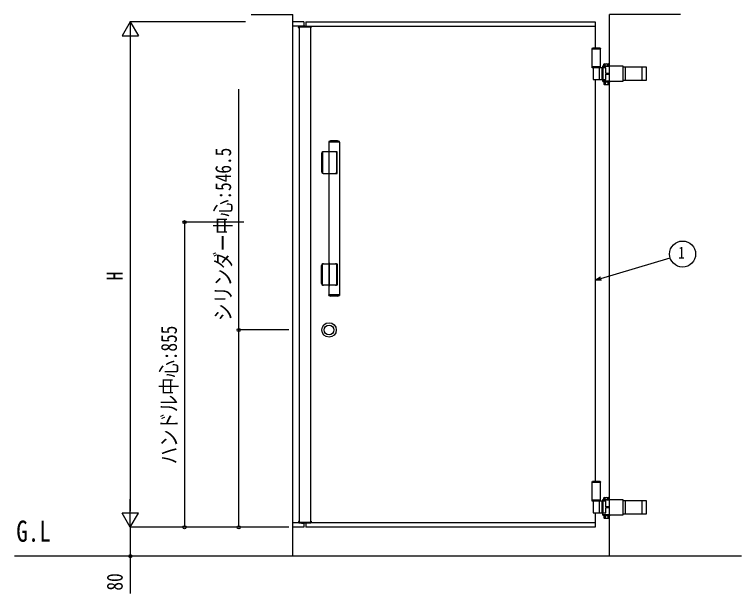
# Model space of a CAD drawing. Units: millimetres, scale not verified. Extents: x -4205 to 4205, y -2970 to 2970.
# Drawn here: x -1300 to 711, y -589 to 1014 of the extents above; entities that cross this region are included whole.
import ezdxf
from ezdxf.enums import TextEntityAlignment as Align

# ---------------------------------------------------------------- set-up
doc = ezdxf.new("R2010")
doc.units = ezdxf.units.MM
doc.header["$LTSCALE"] = 12
for name, color, linetype in [('0-2_USER1', 3, 'Continuous'), ('0-3_YKK_A1', 4, 'Continuous'), ('0-4_YKK_D', 6, 'Continuous')]:
    doc.layers.add(name, color=color, linetype=linetype)
doc.styles.add('ＭＳ ゴシック', font='')
doc.styles.get('ＭＳ ゴシック').set_extended_font_data('MS Gothic')

msp = doc.modelspace()

# ---------------------------------------------------------------- linework, layer by layer
at = {"layer": '0-3_YKK_A1'}
for p, q in [((-645.16, 1014.5), (-529.98, 1014.5)), ((-529.98, -485.5), (-529.98, 1014.5)), ((346.02, 871.5), (346.02, 1014.5)), ((542.18, 1014.5), (346.02, 1014.5)), ((-499.98, 994.5), (-529.98, 994.5)), ((-499.98, 994.5), (-499.98, 983.1)), ((-493.98, 994.5), (306.02, 994.5)), ((-493.98, 994.5), (-493.98, 982.1)), ((306.02, 994.5), (306.02, 922.5)), ((-506.68, 982.5), (-529.98, 982.5)), ((-514.28, 978.1), (-514.17, 981.13)), ((-514.28, 978.1), (-512.98, 978.1)), ((-513.28, 978.1), (-513.28, 980.1)), ((-513.28, 980.1), (-498.18, 980.1)), ((-513.18, 982.1), (-506.68, 982.1)), ((-512.98, 980.1), (-512.98, -391.1)), ((-506.68, 980.1), (-506.68, 983.1)), ((-506.68, 983.1), (-498.32, 983.1)), ((-499.68, 980.1), (-499.75, 982.13)), ((-498.18, 980.1), (-491.28, 980.1)), ((-497.25, 980.1), (-497.32, 982.13)), ((-497.32, 982.1), (-480.79, 982.1)), ((-493.98, 982.5), (306.02, 982.5)), ((-491.28, 980.1), (-480.68, 980.1)), ((-480.98, 980.1), (-480.98, -391.1)), ((-480.98, 978.1), (-479.68, 978.1)), ((-480.68, 978.1), (-480.68, 980.1)), ((-479.68, 978.1), (-479.79, 981.13)), ((297.52, 920.5), (298.67, 922.5)), ((297.52, 920.5), (297.52, 919.5)), ((297.52, 920.5), (320.52, 920.5)), ((297.52, 869.5), (297.52, 920.5)), ((297.52, 919.5), (320.52, 919.5)), ((298.67, 922.5), (319.37, 922.5)), ((320.52, 920.5), (319.37, 922.5)), ((320.52, 920.5), (320.52, 919.5)), ((320.52, 869.5), (320.52, 920.5)), ((320.52, 869.5), (297.52, 869.5)), ((297.52, 866.5), (297.52, 869.5)), ((320.52, 866.5), (297.52, 866.5)), ((335.95, 866.5), (300.67, 866.5)), ((300.67, 866.5), (300.67, 834.5)), ((317.37, 866.5), (317.37, 834.5)), ((320.52, 866.5), (320.52, 869.5)), ((324.25, 866.5), (324.25, 834.5)), ((327.11, 866.5), (327.11, 834.5)), ((327.29, 866.5), (327.29, 872.05)), ((327.29, 872), (348.52, 872)), ((344.59, 870.55), (327.29, 870.55)), ((330.89, 877.5), (329.88, 876.92)), ((329.88, 872), (329.88, 876.92)), ((330.89, 877.5), (343.89, 877.5)), ((333.64, 872), (333.64, 876.92)), ((335.95, 851.5), (335.95, 866.5)), ((341.14, 872), (341.14, 876.92)), ((343.89, 877.5), (344.89, 876.92)), ((344.59, 870.55), (344.59, 830.45)), ((344.89, 872), (344.89, 876.92)), ((345.59, 828.95), (345.59, 872.05)), ((346.02, -368.5), (346.02, 871.5)), ((348.52, 872), (383.07, 872)), ((383.07, 872), (383.07, 828.95)), ((383.07, 869.45), (447.63, 869.45)), ((389.5, 869.45), (389.5, 831.45)), ((435.19, 869.45), (435.19, 831.45)), ((447.63, 869.45), (447.63, 831.45)), ((344.59, 851.5), (335.95, 851.5)), ((335.95, 849.5), (344.59, 849.5)), ((335.95, 834.5), (335.95, 849.5)), ((300.67, 834.5), (335.95, 834.5)), ((306.02, 834.5), (306.02, -277.5)), ((327.29, 828.95), (327.29, 834.5)), ((327.29, 830.45), (344.59, 830.45)), ((348.52, 829), (327.29, 829)), ((329.88, 827.4), (329.88, 821.48)), ((333.64, 827.4), (333.64, 821.48)), ((341.14, 827.4), (341.14, 821.48)), ((344.89, 827.4), (344.89, 821.48)), ((383.07, 829), (348.52, 829)), ((447.63, 831.45), (383.07, 831.45)), ((330.89, 820.9), (329.88, 821.48)), ((330.89, 820.9), (343.89, 820.9)), ((343.89, 820.9), (344.89, 821.48)), ((-406.39, 664.5), (-425.89, 664.5)), ((-431.14, 661), (-431.14, 238)), ((-401.14, 661), (-431.14, 661)), ((-430.84, 662.37), (-430.84, 661)), ((-429.86, 662.81), (-402.42, 662.81)), ((-401.44, 661), (-401.44, 662.37)), ((-401.14, 661), (-401.14, 238)), ((-451.14, 629.5), (-451.14, 579.5)), ((-449.09, 577), (-449.09, 632)), ((-447.94, 632), (-447.94, 577)), ((-431.14, 634.5), (-446.59, 634.5)), ((-407.73, 634.5), (-431.14, 634.5)), ((-408.64, 632), (-408.64, 577)), ((-408.14, 604.5), (-408.14, 629.5)), ((-407.23, 575), (-407.23, 634)), ((-408.14, 579.5), (-408.14, 604.5)), ((-449.09, 322), (-449.09, 267)), ((-447.94, 267), (-447.94, 322)), ((-429.64, 327), (-429.64, 261.9)), ((-408.64, 267), (-408.64, 322)), ((-407.23, 324), (-407.23, 265)), ((-451.14, 269.5), (-451.14, 319.5)), ((-408.14, 319.5), (-408.14, 294.5)), ((-408.14, 294.5), (-408.14, 269.5)), ((-431.14, 264.5), (-446.59, 264.5)), ((-407.73, 264.5), (-431.14, 264.5)), ((-401.14, 238), (-431.14, 238)), ((-430.84, 236.63), (-430.84, 238)), ((-429.86, 236.19), (-402.42, 236.19)), ((-406.39, 234.5), (-425.89, 234.5)), ((-401.44, 238), (-401.44, 236.63)), ((297.52, -279.5), (298.67, -277.5)), ((297.52, -279.5), (297.52, -280.5)), ((297.52, -279.5), (320.52, -279.5)), ((297.52, -330.5), (297.52, -279.5)), ((297.52, -280.5), (320.52, -280.5)), ((298.67, -277.5), (319.37, -277.5)), ((320.52, -279.5), (319.37, -277.5)), ((320.52, -279.5), (320.52, -280.5)), ((320.52, -330.5), (320.52, -279.5)), ((320.52, -330.5), (297.52, -330.5)), ((297.52, -333.5), (297.52, -330.5)), ((320.52, -333.5), (297.52, -333.5)), ((335.95, -333.5), (300.67, -333.5)), ((300.67, -333.5), (300.67, -365.5)), ((317.37, -333.5), (317.37, -365.5)), ((320.52, -333.5), (320.52, -330.5)), ((324.25, -333.5), (324.25, -365.5)), ((327.11, -333.5), (327.11, -365.5)), ((327.29, -333.5), (327.29, -329)), ((327.29, -329), (348.52, -329)), ((344.59, -330.45), (327.29, -330.45)), ((330.89, -323.5), (329.88, -324.08)), ((329.88, -329), (329.88, -324.08)), ((330.89, -323.5), (343.89, -323.5)), ((333.64, -329), (333.64, -324.08)), ((335.95, -348.5), (335.95, -333.5)), ((341.14, -329), (341.14, -324.08)), ((343.89, -323.5), (344.89, -324.08)), ((344.59, -330.45), (344.59, -370.55)), ((344.89, -329), (344.89, -324.08)), ((345.59, -372), (345.59, -329)), ((348.52, -329), (383.07, -329)), ((383.07, -329), (383.07, -372.05)), ((383.07, -331.55), (447.63, -331.55)), ((389.5, -331.55), (389.5, -369.55)), ((435.19, -331.55), (435.19, -369.55)), ((447.63, -331.55), (447.63, -369.55)), ((344.59, -348.5), (335.95, -348.5)), ((335.95, -350.5), (344.59, -350.5)), ((335.95, -365.5), (335.95, -350.5)), ((300.67, -365.5), (335.95, -365.5)), ((306.02, -365.5), (306.02, -405.5)), ((327.29, -372), (327.29, -365.5)), ((327.29, -370.55), (344.59, -370.55)), ((348.52, -372), (327.29, -372)), ((329.88, -373.6), (329.88, -379.52)), ((330.89, -380.1), (329.88, -379.52)), ((330.89, -380.1), (343.89, -380.1)), ((333.64, -373.6), (333.64, -379.52)), ((341.14, -373.6), (341.14, -379.52)), ((343.89, -380.1), (344.89, -379.52)), ((344.89, -373.6), (344.89, -379.52)), ((346.02, -485.5), (346.02, -368.5)), ((383.07, -372), (348.52, -372)), ((447.63, -369.55), (383.07, -369.55)), ((-506.68, -393.5), (-529.98, -393.5)), ((-514.28, -389.1), (-512.98, -389.1)), ((-514.28, -389.1), (-514.17, -392.13)), ((-513.28, -389.1), (-513.28, -391.1)), ((-513.28, -391.1), (-498.18, -391.1)), ((-513.18, -393.1), (-506.68, -393.1)), ((-506.68, -391.1), (-506.68, -394.1)), ((-506.68, -394.1), (-498.32, -394.1)), ((-499.98, -394.1), (-499.98, -405.5)), ((-499.68, -391.1), (-499.75, -393.13)), ((-498.18, -391.1), (-491.28, -391.1)), ((-497.25, -391.1), (-497.32, -393.13)), ((-497.32, -393.1), (-480.79, -393.1)), ((-493.98, -393.1), (-493.98, -405.5)), ((306.02, -393.5), (-493.98, -393.5)), ((-491.28, -391.1), (-480.68, -391.1)), ((-480.98, -389.1), (-479.68, -389.1)), ((-480.68, -389.1), (-480.68, -391.1)), ((-479.68, -389.1), (-479.79, -392.13)), ((-499.98, -405.5), (-529.98, -405.5)), ((306.02, -405.5), (-493.98, -405.5)), ((711, -485.5), (-1300.34, -485.5))]:
    msp.add_line(p, q, dxfattribs=at)
for points in [[(345.89, 829), (345.89, 827.4), (328.89, 827.4), (328.89, 829)], [(-446.59, 574.5), (-431.14, 574.5), (-407.73, 574.5)], [(-446.59, 324.5), (-431.14, 324.5), (-407.73, 324.5)], [(345.89, -372), (345.89, -373.6), (328.89, -373.6), (328.89, -372)]]:
    msp.add_lwpolyline(points, dxfattribs=at)
for radius in [20, 20, 13.5]:
    msp.add_circle((-429.98, 141), radius, dxfattribs=at)
for centre, radius, start, end in [((-513.18, 981.1), 1, 90, 178), ((-500.75, 982.1), 1, 2, 90), ((-498.32, 982.1), 1, 2, 90), ((-480.79, 981.1), 1, 2, 90), ((331.76, 874.18), 3.32, 55.61575, 124.38425), ((337.39, 865.08), 12.42, 72.41205, 107.58795), ((343.02, 874.18), 3.32, 55.61575, 124.38425), ((331.76, 824.22), 3.32, 235.61575, 304.38425), ((337.39, 833.32), 12.42, 252.41205, 287.58795), ((343.02, 824.22), 3.32, 235.61575, 304.38425), ((-416.14, 625.72), 40, 104.21682, 110.76843), ((-425.89, 664.2), 0.3, 90, 104.21682), ((-425.89, 664.2), 0.3, 61.29529, 90), ((-416.14, 682.01), 20, 241.29529, 250.4307), ((-416.14, 682.01), 20, 289.5693, 298.70471), ((-406.39, 664.2), 0.3, 90, 118.70471), ((-406.39, 664.2), 0.3, 75.78318, 90), ((-416.14, 625.72), 40, 69.23157, 75.78318), ((-430.04, 662.37), 0.8, 110.76843, 180), ((-422.74, 663.44), 0.3, 250.4307, 279.9206), ((-416.14, 625.72), 38, 80.0794, 99.9206), ((-409.54, 663.44), 0.3, 260.0794, 289.5693), ((-402.24, 662.37), 0.8, 0, 69.23157), ((-446.14, 629.5), 5, 90, 180), ((-446.59, 632), 2.5, 90, 180), ((-445.44, 632), 2.5, 90, 180), ((-413.14, 629.5), 5, 0, 90), ((-411.14, 632), 2.5, 0, 90), ((-407.73, 634), 0.5, 0, 90), ((-446.14, 579.5), 5, 180, 270), ((-446.59, 577), 2.5, 180, 270), ((-445.44, 577), 2.5, 180, 270), ((-413.14, 579.5), 5, 270, 0), ((-411.14, 577), 2.5, 270, 0), ((-407.73, 575), 0.5, 270, 0), ((-446.14, 319.5), 5, 90, 180), ((-446.59, 322), 2.5, 90, 180), ((-445.44, 322), 2.5, 90, 180), ((-413.14, 319.5), 5, 0, 90), ((-411.14, 322), 2.5, 0, 90), ((-407.73, 324), 0.5, 0, 90), ((-446.14, 269.5), 5, 180, 270), ((-446.59, 267), 2.5, 180, 270), ((-445.44, 267), 2.5, 180, 270), ((-413.14, 269.5), 5, 270, 0), ((-411.14, 267), 2.5, 270, 0), ((-407.73, 265), 0.5, 270, 0), ((-430.04, 236.63), 0.8, 180, 249.23157), ((-416.14, 273.28), 40, 249.23157, 255.78318), ((-425.89, 234.8), 0.3, 255.78318, 270), ((-425.89, 234.8), 0.3, 270, 298.70471), ((-416.14, 216.99), 20, 109.5693, 118.70471), ((-422.74, 235.56), 0.3, 80.0794, 109.5693), ((-416.14, 273.28), 38, 260.0794, 279.9206), ((-409.54, 235.56), 0.3, 70.4307, 99.9206), ((-416.14, 216.99), 20, 61.29529, 70.4307), ((-406.39, 234.8), 0.3, 241.29529, 270), ((-406.39, 234.8), 0.3, 270, 284.21682), ((-416.14, 273.28), 40, 284.21682, 290.76843), ((-402.24, 236.63), 0.8, 290.76843, 0), ((331.76, -326.82), 3.32, 55.61575, 124.38425), ((337.39, -335.92), 12.42, 72.41205, 107.58795), ((343.02, -326.82), 3.32, 55.61575, 124.38425), ((331.76, -376.78), 3.32, 235.61575, 304.38425), ((337.39, -367.68), 12.42, 252.41205, 287.58795), ((343.02, -376.78), 3.32, 235.61575, 304.38425), ((-513.18, -392.1), 1, 182, 270), ((-500.75, -393.1), 1, 270, 358), ((-498.32, -393.1), 1, 270, 358), ((-480.79, -392.1), 1, 270, 358)]:
    msp.add_arc(centre, radius, start, end, dxfattribs=at)
at = {"layer": '0-4_YKK_D'}
for p, q in [((-979.98, 994.5), (-1002.48, 955.53)), ((-660.98, 994.5), (-980.98, 994.5)), ((-979.98, 994.5), (-957.48, 955.53)), ((-979.98, 994.5), (-979.98, 916.56)), ((-1002.48, 955.53), (-957.48, 955.53)), ((-979.98, 949.5), (-979.98, -360.5)), ((-666.06, 439.5), (-830.98, 439.5)), ((-829.98, 439.5), (-829.98, -405.5)), ((-540.98, 141), (-680.98, 141)), ((-979.98, -405.5), (-979.98, -327.56)), ((-979.98, -405.5), (-1002.48, -366.53)), ((-957.48, -366.53), (-1002.48, -366.53)), ((-979.98, -405.5), (-957.48, -366.53)), ((-660.98, -405.5), (-980.98, -405.5)), ((-660.98, -405.5), (-980.98, -405.5)), ((-666.06, -405.5), (-830.98, -405.5)), ((-540.98, -405.5), (-680.98, -405.5)), ((-930.98, -485.5), (-980.98, -485.5))]:
    msp.add_line(p, q, dxfattribs=at)
for points in [[(-679.98, -405.5), (-679.98, 141), (-679.98, 807.6)], [(306.02, 278.5), (322.3, 283.39), (513.69, 340.85)], [(323.61, 279.03), (306.02, 278.5), (320.99, 287.75)], [(-979.98, -405.5), (-979.98, -485.5), (-979.98, -588.9)]]:
    msp.add_lwpolyline(points, dxfattribs=at)
for centre, radius in [((-829.98, 439.5), 4.25), ((548.17, 351.2), 36), ((-679.98, 141), 4.25), ((-829.98, -405.5), 4.25), ((-679.98, -405.5), 4.25), ((-979.98, -485.5), 4.25)]:
    msp.add_circle(centre, radius, dxfattribs=at)

# ---------------------------------------------------------------- texts
at = {"layer": '0-2_USER1', "style": 'ＭＳ ゴシック', "width": 0.8}
msp.add_text('G.L', height=58.65, dxfattribs=at).set_placement((-1295.52, -463.22), align=Align.BOTTOM_LEFT)
at = {"layer": '0-4_YKK_D', "style": 'ＭＳ ゴシック', "width": 0.8}
for s, p in [('シリンダー中心:546.5', (-687.98, 166)), ('H', (-987.98, 278.5)), ('ハンドル中心:855', (-837.98, -231)), ('80', (-987.98, -580.9))]:
    msp.add_text(s, height=43.99, rotation=90, dxfattribs=at).set_placement(p, align=Align.BOTTOM_LEFT)
msp.add_text('1', height=32.99, dxfattribs=at).set_placement((536.17, 328.7), align=Align.BOTTOM_LEFT)

doc.saveas('drawing.dxf')
